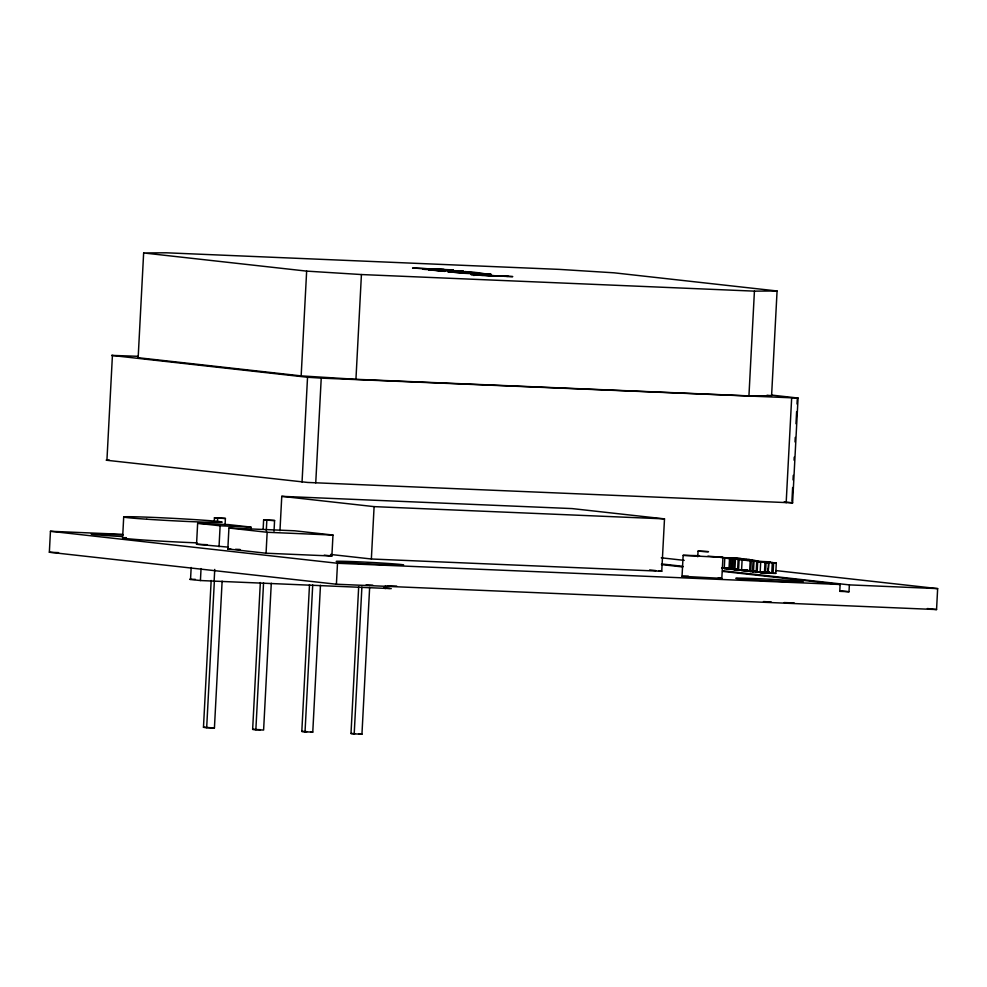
<?xml version="1.0" encoding="UTF-8"?>
<svg xmlns="http://www.w3.org/2000/svg" width="987" height="987" viewBox="0 0 987 987"><rect width="100%" height="100%" fill="white"/><g stroke="black" fill="none" stroke-linecap="round" stroke-linejoin="round"><path stroke-width="1.48" d="M775.794 570.572L937.65 588.61L936.552 609.559L336.407 584.23L49.35 552.239L50.448 531.277L122.684 534.337M771.415 395.059L798.064 398.045L792.598 502.864L307.722 482.458L106.929 460.287L112.419 355.517L111.617 355.382L138.069 356.319M122.61 537.977L123.708 516.929M143.646 252.956L138.155 357.713L301.158 375.887L355.937 379.304L748.936 395.898L771.587 395.738L777.077 290.98L614.087 272.819L559.308 269.389L166.31 252.795L143.646 252.956L306.649 271.117L361.427 274.546L754.426 291.14L777.077 290.98M391.271 588.622L200.423 580.541L190.54 579.443L191.17 567.476M228.256 547.143L196.549 544.244L197.647 523.295L228.429 524.59L250.908 527.095L250.747 530.093M200.423 580.541L201.052 568.574M222.124 581.146L214.426 727.974L206.678 727.641L203.47 727.283L211.169 580.467M214.216 522.345L214.45 517.768L225.406 518.446L225.085 524.566M214.117 581.405L214.747 569.425M206.678 727.641L214.376 580.825M217.498 521.173L217.658 518.126L214.45 517.768M219.028 546.749L220.126 525.8L197.647 523.295M227.837 548.969L228.935 528.02L294.755 530.796L332.977 535.053L331.879 556.014L266.058 553.226L227.837 548.969L230.896 549.105M271.289 583.231L263.603 730.047L255.855 729.726L252.647 729.368L260.334 582.54M263.147 529.02L263.628 519.841L274.583 520.519L274.016 531.228M255.855 729.726L263.554 582.898M266.28 530.907L266.835 520.198L263.628 519.841M266.058 553.226L267.156 532.277L228.935 528.02M279.963 530.759L281.764 496.338L572.152 508.589L664.498 518.878L661.746 571.263L371.359 559L330.485 554.447M301.158 375.887L306.649 271.117M302.047 482.026L307.537 377.268L112.419 355.517M320.467 585.303L312.768 732.12L305.032 731.799L301.812 731.441L309.511 584.612M315.741 482.877L321.231 378.12L798.125 398.082M305.032 731.799L312.719 584.97M336.407 584.23L337.505 563.269L50.448 531.277M355.937 379.304L361.427 274.546M369.644 587.376L361.945 734.205L354.197 733.872L350.99 733.514L358.688 586.697M354.197 733.872L361.896 587.055M371.359 559L374.098 506.627L281.764 496.338M385.288 588.622L385.448 585.636M473.945 275.546L474.093 272.56L464.815 271.524M707.95 556.137L722.928 557.384L721.83 578.37L682.042 576.285L683.14 555.299L699.487 555.693M697.76 556.767L698.056 551.128L708.53 551.684L698.056 551.141M730.664 569.08L724.248 568.574L724.791 558.087L735.463 558.469M738.449 569.672L728.986 569.104L729.529 558.63L724.877 558.111M729.948 569.215L730.503 558.741L729.529 558.63L730.985 558.58M734.464 559.185L735.438 559.284L734.883 569.77L733.921 569.659L734.464 559.185L749.33 559.863L743.001 559.604M738.14 559.592L739.115 559.703L738.56 570.178L737.597 570.067L738.14 559.592L748.59 560.098M748.936 395.898L754.426 291.14M741.558 570.486L742.101 560.011L746.838 560.11M762.963 571.966L769.946 572.337L749.639 571.411L750.182 560.937L770.489 561.862L769.428 561.751M750.7 571.522L751.255 561.048L750.182 560.937M753.044 561.245L752.489 571.732L753.463 571.831L754.006 561.356L753.044 561.245L770.391 562.208L767.997 562.208M765.159 572.583L756.165 572.139L756.721 561.665L765.135 562.022M757.14 572.25L757.683 561.763L756.721 561.665M765.542 573.015L760.163 572.571L760.693 562.084L765.418 562.183M764.444 573.065L764.987 562.578L768.614 562.812L768.071 573.287L764.444 573.065L765.505 573.176L766.048 562.701L764.987 562.578M767.824 568.561L768.207 573.151L768.75 562.676L767.689 562.553M776.288 562.911L775.794 573.373L773.08 573.348L771.76 573.225L772.303 562.738L774.03 562.75L771.92 562.565M773.08 573.348L773.623 562.861L772.303 562.738M786.17 502.741L791.66 397.983M791.919 501.186L792.635 487.516M793.03 479.929L793.277 475.376M794.066 460.189L794.227 457.154M795.028 441.966L795.263 437.414M795.978 423.756L796.62 411.604M797.015 404.016L797.249 399.464M722.546 571.387L840.122 584.489L839.764 591.349L849.005 591.744L849.363 584.884L722.632 570.757M722.928 557.421L683.238 555.373M682.042 576.285L688.358 576.235M724.261 568.549L729.874 568.685M760.175 572.546L764.863 572.657M762.939 562.195L765.9 562.269M762.396 572.67L765.357 572.744M727.049 558.223L730.294 558.272M726.531 568.672L729.751 568.746M751.81 571.115L754.981 571.165M769.798 572.731L767.454 572.682M754.882 571.202L752.945 570.979M765.653 562.035L767.886 562.195L761.569 561.677M767.652 562.109L766.368 562.072M756.548 571.337L753.069 571.239M431.788 269.574L453.317 269.932L412.566 268.057L444.212 269.537L422.695 269.18L424.953 269.439L463.434 271.055L461.311 270.82M486.443 274.238L491.057 274.176L474.574 272.967M506.319 276.348L508.157 276.323L482.766 275.373M109.31 460.127L106.164 460.127L106.929 460.287M505.393 276.323L504.234 276.286L512.771 276.607L470.935 274.534L482.853 275.496M737.721 569.376L735.759 569.314M747.591 570.486L743.927 570.597L747.665 570.93M771.76 573.225L773.487 573.225L771.378 573.04M773.623 562.861L776.251 562.911L766.652 562.504M749.429 560.135L751.823 560.147L748.356 559.851M735.019 569.018L737.647 569.228L734.501 569.191M195.352 579.369L189.738 579.307L190.54 579.443M735.044 558.716L738.214 558.765L735.352 558.519M736.302 558.827L740.46 558.889L735.13 558.506M752.365 560.641L755.536 560.69L746.912 559.962M474.093 272.56L478.535 272.745L428.629 269.846L444.866 271.351L435.193 270.265M463.446 272.437L452.848 272.202L461.941 273.017M374.098 506.627L664.498 518.878M217.658 518.126L225.406 518.446M266.835 520.198L274.583 520.519M220.126 525.8L250.908 527.095M267.156 532.277L332.977 535.053M720.695 557.445L741.323 558.617L734.809 558.037M730.602 558.284L732.786 558.383M729.529 558.63L749.738 559.555M730.503 558.741L752.205 559.826L751.243 559.715M747.073 559.962L749.047 560.122M752.069 560.628L748.726 560.48M757.683 561.763L766.998 562.158M196.549 544.244L207.319 544.701M721.608 567.981L729.492 568.241M728.986 569.104L737.869 569.487M733.921 569.659L737.721 569.881M740.09 569.98L747.912 570.252M737.597 570.067L747.69 570.56L746.369 570.437M235.486 549.29L240.088 549.488M746.53 570.449L747.69 570.708M746.295 570.585L741.619 570.474L747.171 570.893M751.514 571.103L749.306 571.004M752.686 571.226L749.01 570.992M749.639 571.411L757.041 571.72M756.165 572.139L764.592 572.497M337.505 563.269L840.122 584.489M849.363 584.884L937.65 588.61M49.35 552.239L58.578 552.621M203.47 727.283L214.426 727.974M252.647 729.368L260.383 729.689M301.812 731.441L306.982 731.651M350.99 733.514L354.864 733.674M321.231 378.12L307.537 377.268M734.538 558.753L735.512 558.802M734.439 558.691L732.835 558.617M748.886 560.258L748.245 560.234M766.393 562.22L768.022 562.294M766.874 562.306L768.774 562.393M734.97 569.277L732.292 569.092M742.446 570.079L747.714 570.375M761.026 572.152L765.418 572.374M463.754 272.301L470.404 272.745M733.921 558.728L732.539 558.605M733.378 569.203L730.602 569.005M767.306 572.83L768.219 572.867M468.541 272.659L447.962 271.98L486.135 273.892L477.449 273.14M748.664 560.184L757.782 560.813L748.467 560.468M768.75 562.676L768.133 562.639M732.761 558.679L727.172 558.247M733.045 558.691L731.688 558.556M731.7 569.067L732.502 569.166M767.997 572.793L765.715 572.966M767.281 573.102L775.77 573.361M767.133 573.028L768.207 573.151M468.294 272.511L472.983 272.881M732.675 558.321L734.328 558.408M767.047 562.528L770.144 562.454M731.675 569.129L730.911 569.092M748.997 571.054L747.295 570.967M470.478 272.622L473.797 272.918M483.211 275.398L494.142 275.743L475.475 274.768L482.322 275.348M767.232 562.602L766.27 562.479M766.097 572.978L769.589 572.941M473.612 272.782L477.585 273.017M748.541 560.53L747.393 560.468M766.652 562.565L762.951 562.22L766.097 562.541M771.032 562.454L772.352 562.528M462.2 273.165L464.865 273.325A25.415 0.617 3 0 0 486.258 274.226M747.714 560.419L742.15 560.036M765.924 561.85L767.824 561.973L767.035 561.837M729.849 568.968L726.568 568.709M746.801 570.264L747.813 570.326M765.357 572.941L762.371 572.694M747.48 560.406C739.214 560.036 753.291 560.197 747.393 559.839M770.946 572.953L771.809 573.003M735.981 569.005L737.745 569.129M753.846 570.979L756.498 571.189M767.281 572.448L769.848 572.694M762.914 562.331L760.792 562.121M718.289 577.888L721.83 578.37M452.91 271.018L461.62 271.993L448.48 270.833M767.022 395.232L771.587 395.738M784.221 501.852L792.635 502.839M748.565 559.604L749.528 559.715M745.999 559.493L746.962 559.604M728.739 557.778L732.465 558.198L726.531 557.692M767.553 562.689L768.614 562.812M661.278 557.803L684.188 560.357M745.444 569.968L746.406 570.079M725.976 568.167L729.701 568.586M767.01 573.163L768.071 573.287M661.561 563.947L682.93 566.328M661.475 564.576L682.856 566.97M839.838 590.719L849.005 591.744M649.643 569.918L655.701 570.585M658.724 570.93L661.746 571.263M927.385 608.535L936.552 609.559M324.242 555.15L331.879 556.014M383.894 587.808L389.544 588.437M358.737 733.847L361.945 734.205M310.634 731.885L312.768 732.12M121.944 536.533A33.583 0.814 3 0 1 91.223 534.09A33.583 0.814 3 0 1 123.116 534.954M396.663 586.068A33.583 0.814 3 0 1 387.225 585.797M372.79 585.168A33.583 0.814 3 0 1 366.152 584.822M794.177 602.897A33.583 0.814 3 0 1 784.122 602.563M771.279 601.984A33.583 0.814 3 0 1 763.469 601.564M196.981 542.862A49.325 1.209 3 0 1 139.599 539.729A49.325 1.209 3 0 1 126.324 537.656M731.996 558.901L731.453 569.388L732.416 569.487L732.971 559.012L731.996 558.901M475.45 273.967L471.021 273.781L481.545 274.645L475.45 273.967M350.916 562.874A33.583 0.814 3 0 0 403.473 565.02A33.583 0.814 3 0 0 355.789 561.714A33.583 0.814 3 0 0 350.916 562.874M750.49 579.739A33.583 0.814 3 0 0 803.06 581.886A33.583 0.814 3 0 0 755.376 578.579A33.583 0.814 3 0 0 750.49 579.739M146.816 519.211A49.325 1.209 3 0 0 222.149 522.172A49.325 1.209 3 0 0 149.827 517.274A49.325 1.209 3 0 0 146.816 519.211"/></g></svg>
